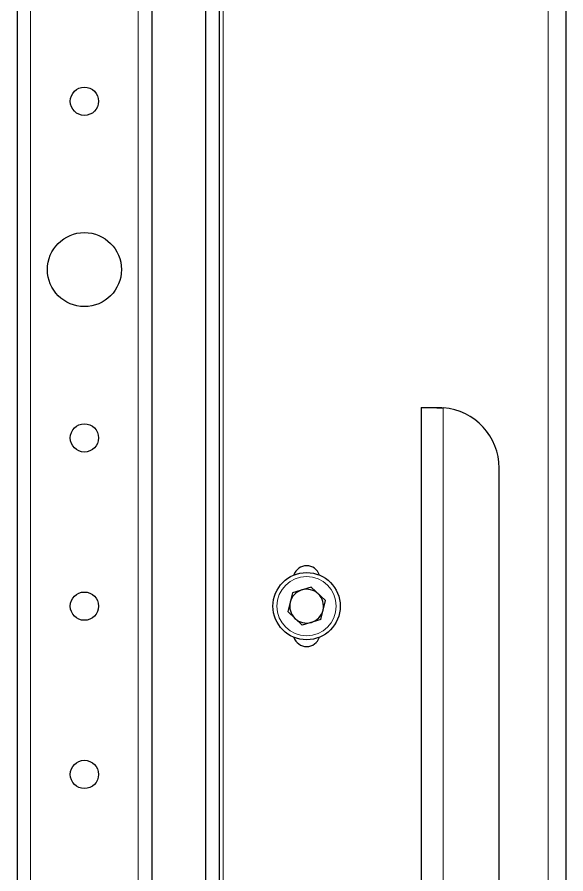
# Model space of a CAD drawing. Header units: millimetres. Extents: x -1385 to 3358, y -2404 to 1219.
# Drawn here: x -521.6 to -440.1, y -1464.6 to -1337.3 of the extents above; entities that cross this region are included whole.
import ezdxf

# ---------------------------------------------------------------- set-up
doc = ezdxf.new("R2010")
doc.units = ezdxf.units.MM

msp = doc.modelspace()

# ---------------------------------------------------------------- linework, layer by layer
at = {"color": 7, "linetype": 'Continuous', "lineweight": 25}
for p, q in [((-493.59, 566.68), (-493.59, -1516.32)), ((-491.59, 566.68), (-491.59, -1516.32)), ((-440.09, 556.97), (-440.09, -1506.6)), ((-521.59, 542.68), (-521.59, -1492.32)), ((-501.59, 542.68), (-501.59, -1492.32)), ((-461.59, -1395.32), (-460.62, -1395.32)), ((-461.59, -1395.32), (-461.59, -1508.08)), ((-460.62, -1395.32), (-458.5, -1395.32)), ((-449.99, -1488.37), (-449.99, -1404.32)), ((-480.68, -1422.82), (-481.37, -1425.63)), ((-477.9, -1422), (-480.68, -1422.82)), ((-477.9, -1422), (-475.8, -1424)), ((-476.49, -1426.82), (-475.8, -1424)), ((-479.27, -1427.63), (-481.37, -1425.63)), ((-476.49, -1426.82), (-479.27, -1427.63))]:
    msp.add_line(p, q, dxfattribs=at)
at = {"color": 8, "linetype": 'Continuous', "lineweight": 18}
for p, q in [((-490.99, -1516.32), (-490.99, 566.68)), ((-442.69, 552.46), (-442.69, -1502.1)), ((-519.59, 542.68), (-519.59, -1492.32)), ((-503.59, 542.68), (-503.59, -1492.32)), ((-458.29, -1395.34), (-458.29, -1509.61))]:
    msp.add_line(p, q, dxfattribs=at)
at = {"color": 7, "linetype": 'Continuous', "lineweight": 25}
for centre, radius in [((-511.59, -1349.82), 2.1), ((-511.59, -1374.82), 5.5), ((-511.59, -1399.82), 2.1), ((-478.59, -1424.82), 5), ((-511.59, -1424.82), 2.1), ((-511.59, -1449.82), 2.1)]:
    msp.add_circle(centre, radius, dxfattribs=at)
at = {"color": 8, "linetype": 'Continuous', "lineweight": 18}
msp.add_circle((-478.59, -1424.82), 4.4, dxfattribs=at)
at = {"color": 7, "linetype": 'Continuous', "lineweight": 25}
for centre, radius, start, end in [((-458.99, -1404.32), 9, 0, 85.4954), ((-478.59, -1420.82), 2, 18.21, 161.79), ((-478.59, -1424.82), 2.51, 106.3534, 166.3534), ((-478.59, -1424.82), 2.51, 46.3534, 106.3534), ((-478.59, -1424.82), 2.51, 346.3534, 46.3534), ((-478.59, -1424.82), 2.51, 166.3534, 226.3534), ((-478.59, -1424.82), 2.51, 286.3534, 346.3534), ((-478.59, -1424.82), 2.51, 226.3534, 286.3534), ((-478.59, -1428.82), 2, 198.21, 341.79)]:
    msp.add_arc(centre, radius, start, end, dxfattribs=at)
msp.add_open_spline([(-460.62, -1395.32), (-460.46, -1395.32), (-460.14, -1395.32), (-459.56, -1395.33), (-458.93, -1395.34), (-458.5, -1395.34), (-458.29, -1395.34)], degree=3, dxfattribs=at)

doc.saveas('drawing.dxf')
